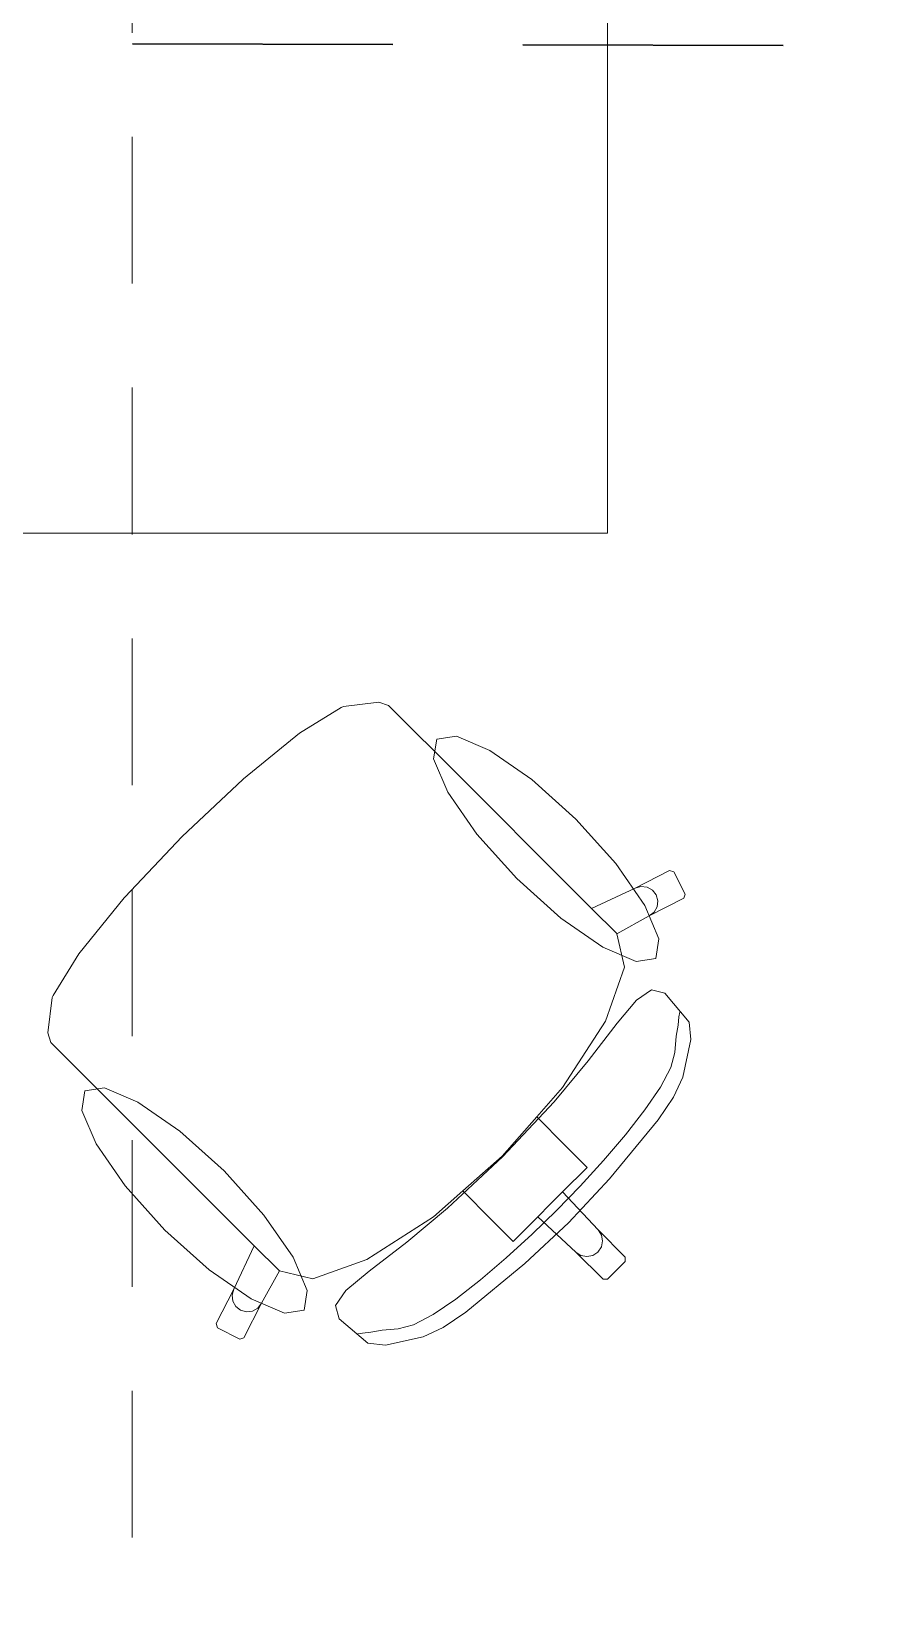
# Model space of a CAD drawing. Header units: inches. Extents: x -19 to 5698, y -728 to 92.
# Drawn here: x 307.973 to 308.788, y 10.774 to 12.283 of the extents above; entities that cross this region are included whole.
import ezdxf

# ---------------------------------------------------------------- set-up
doc = ezdxf.new("R2010")
doc.units = ezdxf.units.IN
doc.header["$MEASUREMENT"] = 0
doc.linetypes.add('HIDDEN', pattern=[0.375, 0.25, -0.125])
doc.linetypes.add('Hidden Line', pattern=[0.195611, 0.141111, -0.0545])
doc.layers.add('00 conduct tomacorr', color=120, linetype='HIDDEN', lineweight=30)
doc.layers.add('08 _ STR _ EXT _ 09 Vigas', color=251, linetype='Continuous')
doc.layers.add('Interior - Mobiliario', color=7, linetype='Continuous')

msp = doc.modelspace()

# ---------------------------------------------------------------- linework, layer by layer
at = {"layer": '00 conduct tomacorr'}
msp.add_line((304.6953, 12.2783, -0.0007), (316.3338, 12.2514, -0.0007), dxfattribs=at)
at = {"layer": '08 _ STR _ EXT _ 09 Vigas', "color": 251, "linetype": 'Hidden Line', "lineweight": 13, "true_color": 0x636466}
msp.add_line((308.07, 7.7), (308.07, 16.9), dxfattribs=at)
at = {"layer": 'Interior - Mobiliario', "color": 175, "linetype": 'Continuous', "lineweight": 13}
for p, q in [((308.2307, 11.6077), (308.2707, 11.6326)), ((308.2707, 11.6326), (308.2729, 11.6335)), ((308.2729, 11.6335), (308.3068, 11.6375)), ((308.3068, 11.6375), (308.3161, 11.6346)), ((308.3161, 11.6346), (308.338, 11.6127)), ((308.177, 11.5641), (308.2307, 11.6077)), ((308.338, 11.6127), (308.3635, 11.5872)), ((308.3635, 11.5872), (308.5114, 11.4393)), ((308.1179, 11.5086), (308.1762, 11.5634)), ((308.1762, 11.5634), (308.177, 11.5641)), ((308.1179, 11.5086), (308.063, 11.4503)), ((308.5532, 11.4589), (308.5863, 11.4759)), ((308.5863, 11.4759), (308.5903, 11.4746)), ((308.5903, 11.4746), (308.6011, 11.4532)), ((308.063, 11.4503), (308.0623, 11.4494)), ((308.5114, 11.4393), (308.5532, 11.4589)), ((308.5532, 11.4589), (308.5588, 11.4605)), ((308.5588, 11.4605), (308.5646, 11.4598)), ((308.5646, 11.4598), (308.5697, 11.457)), ((308.5697, 11.457), (308.5733, 11.4524)), ((308.5733, 11.4524), (308.5749, 11.4468)), ((308.6011, 11.4532), (308.5998, 11.4491)), ((308.0623, 11.4494), (308.0188, 11.3958)), ((308.5356, 11.4151), (308.5114, 11.4393)), ((308.5998, 11.4491), (308.5667, 11.4322)), ((308.5713, 11.4358), (308.5667, 11.4322)), ((308.5742, 11.4409), (308.5713, 11.4358)), ((308.5749, 11.4468), (308.5742, 11.4409)), ((308.5667, 11.4322), (308.5357, 11.4149)), ((308.5356, 11.4151), (308.5357, 11.4149)), ((308.5357, 11.4149), (308.5431, 11.3829)), ((308.0188, 11.3958), (307.9939, 11.3557)), ((308.5431, 11.3829), (308.5248, 11.3309)), ((308.5545, 11.3512), (308.5689, 11.3612)), ((308.5689, 11.3612), (308.5818, 11.3578)), ((307.993, 11.3536), (307.989, 11.3197)), ((307.9939, 11.3557), (307.993, 11.3536)), ((308.5359, 11.3289), (308.5545, 11.3512)), ((308.5818, 11.3578), (308.605, 11.3299)), ((308.5248, 11.3309), (308.4834, 11.2671)), ((308.5945, 11.3272), (308.5953, 11.3352)), ((308.5953, 11.3352), (308.5961, 11.3397)), ((308.605, 11.3299), (308.6068, 11.3132)), ((307.989, 11.3197), (307.9918, 11.3104)), ((308.508, 11.2927), (308.5359, 11.3289)), ((308.5913, 11.301), (308.5925, 11.3164)), ((308.5925, 11.3164), (308.5945, 11.3272)), ((307.9918, 11.3104), (308.0138, 11.2884)), ((308.5874, 11.2863), (308.5913, 11.301)), ((308.6068, 11.3132), (308.5991, 11.277)), ((308.0138, 11.2884), (308.0393, 11.2629)), ((308.4753, 11.2534), (308.508, 11.2927)), ((308.5775, 11.2674), (308.5874, 11.2863)), ((308.5991, 11.277), (308.5901, 11.2578)), ((308.0393, 11.2629), (308.1872, 11.1151)), ((308.4834, 11.2671), (308.4587, 11.239)), ((308.5626, 11.2456), (308.5775, 11.2674)), ((308.5901, 11.2578), (308.5752, 11.2361)), ((308.4587, 11.239), (308.4253, 11.2011)), ((308.4258, 11.2007), (308.4753, 11.2534)), ((308.4587, 11.239), (308.486, 11.2116)), ((308.544, 11.2218), (308.5626, 11.2456)), ((308.5752, 11.2361), (308.5284, 11.1794)), ((308.486, 11.2116), (308.5072, 11.1904)), ((308.5229, 11.197), (308.544, 11.2218)), ((308.4258, 11.2007), (308.373, 11.1512)), ((308.3875, 11.1678), (308.4253, 11.2011)), ((308.5003, 11.1724), (308.5229, 11.197)), ((308.5072, 11.1904), (308.4835, 11.1668)), ((308.5284, 11.1794), (308.4893, 11.1372)), ((308.3593, 11.143), (308.3875, 11.1678)), ((308.3875, 11.1678), (308.4149, 11.1404)), ((308.4835, 11.1668), (308.4716, 11.1549)), ((308.4775, 11.1489), (308.5003, 11.1724)), ((308.4835, 11.1668), (308.5175, 11.1303)), ((308.373, 11.1512), (308.3337, 11.1185)), ((308.4775, 11.1489), (308.4541, 11.1261)), ((308.4597, 11.1429), (308.4716, 11.1549)), ((308.2955, 11.1017), (308.3593, 11.143)), ((308.4149, 11.1404), (308.436, 11.1193)), ((308.436, 11.1193), (308.4597, 11.1429)), ((308.4471, 11.0981), (308.4893, 11.1372)), ((308.4597, 11.1429), (308.4962, 11.1089)), ((308.3337, 11.1185), (308.2976, 11.0905)), ((308.4541, 11.1261), (308.4294, 11.1036)), ((308.5175, 11.1303), (308.5208, 11.1254)), ((308.5175, 11.1303), (308.5436, 11.1042)), ((308.5219, 11.1197), (308.5207, 11.1139)), ((308.5208, 11.1254), (308.5219, 11.1197)), ((308.1872, 11.1151), (308.1676, 11.0733)), ((308.2114, 11.0908), (308.1872, 11.1151)), ((308.4294, 11.1036), (308.4047, 11.0824)), ((308.4962, 11.1089), (308.501, 11.1057)), ((308.4962, 11.1089), (308.5223, 11.0828)), ((308.501, 11.1057), (308.5068, 11.1046)), ((308.5068, 11.1046), (308.5125, 11.1058)), ((308.5125, 11.1058), (308.5174, 11.109)), ((308.5207, 11.1139), (308.5174, 11.109)), ((308.5436, 11.1042), (308.5436, 11.0999)), ((308.1943, 11.0598), (308.2116, 11.0908)), ((308.2114, 11.0908), (308.2116, 11.0908)), ((308.2116, 11.0908), (308.2436, 11.0833)), ((308.2436, 11.0833), (308.2955, 11.1017)), ((308.2976, 11.0905), (308.2753, 11.0719)), ((308.3904, 11.0513), (308.4471, 11.0981)), ((308.5265, 11.0829), (308.5351, 11.0914)), ((308.5436, 11.0999), (308.5351, 11.0914)), ((308.1676, 11.0733), (308.1506, 11.0402)), ((308.1676, 11.0733), (308.166, 11.0676)), ((308.4047, 11.0824), (308.3809, 11.0638)), ((308.5223, 11.0828), (308.5265, 11.0829)), ((308.166, 11.0676), (308.1666, 11.0618)), ((308.1666, 11.0618), (308.1695, 11.0567)), ((308.1773, 11.0267), (308.1943, 11.0598)), ((308.1906, 11.0552), (308.1943, 11.0598)), ((308.2753, 11.0719), (308.2653, 11.0576)), ((308.3809, 11.0638), (308.359, 11.049)), ((308.1695, 11.0567), (308.1741, 11.0531)), ((308.1741, 11.0531), (308.1797, 11.0516)), ((308.1797, 11.0516), (308.1855, 11.0523)), ((308.1855, 11.0523), (308.1906, 11.0552)), ((308.2653, 11.0576), (308.2687, 11.0447)), ((308.2687, 11.0447), (308.2965, 11.0215)), ((308.359, 11.049), (308.3402, 11.039)), ((308.3687, 11.0364), (308.3904, 11.0513)), ((308.1506, 11.0402), (308.1519, 11.0362)), ((308.1519, 11.0362), (308.1733, 11.0253)), ((308.2912, 11.0311), (308.2867, 11.0303)), ((308.2993, 11.0319), (308.2912, 11.0311)), ((308.31, 11.034), (308.2993, 11.0319)), ((308.3254, 11.0351), (308.31, 11.034)), ((308.3402, 11.039), (308.3254, 11.0351)), ((308.3494, 11.0274), (308.3687, 11.0364)), ((308.1733, 11.0253), (308.1773, 11.0267)), ((308.2965, 11.0215), (308.3133, 11.0196)), ((308.3133, 11.0196), (308.3494, 11.0274))]:
    msp.add_line(p, q, dxfattribs=at)
at = {"layer": 'Interior - Mobiliario', "color": 175, "linetype": 'Continuous', "lineweight": 13, "flags": 128}
for points in [[(307.2265, 12.3), (307.2265, 10.8), (307.8265, 10.8), (307.8265, 11.8), (308.5265, 11.8), (308.5265, 12.3)], [(308.4963, 11.5251), (308.5345, 11.4826), (308.5625, 11.4422), (308.5761, 11.4102), (308.5732, 11.3913), (308.5543, 11.3884), (308.5222, 11.402), (308.4819, 11.43), (308.4394, 11.4682), (308.4012, 11.5106), (308.3732, 11.551), (308.3596, 11.5831), (308.3625, 11.602), (308.3814, 11.6049), (308.4135, 11.5913), (308.4538, 11.5632)], [(308.1014, 11.1302), (308.1439, 11.092), (308.1842, 11.064), (308.2163, 11.0504), (308.2352, 11.0533), (308.2381, 11.0722), (308.2245, 11.1042), (308.1965, 11.1446), (308.1583, 11.1871), (308.1158, 11.2252), (308.0755, 11.2532), (308.0434, 11.2669), (308.0245, 11.264), (308.0216, 11.2451), (308.0352, 11.213), (308.0632, 11.1726)]]:
    msp.add_lwpolyline(points, close=True, dxfattribs=at)

doc.saveas('drawing.dxf')
